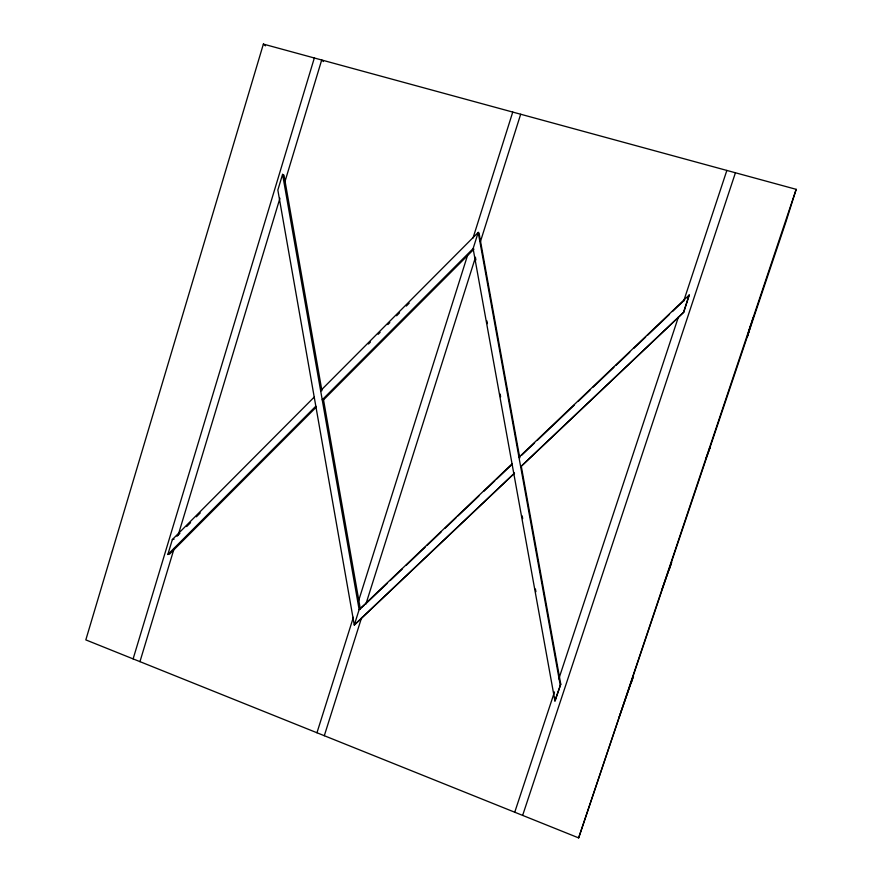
<?xml version="1.0" encoding="UTF-8"?>
<svg xmlns="http://www.w3.org/2000/svg" width="882" height="882" viewBox="0 0 882 882"><rect width="100%" height="100%" fill="white"/><g stroke="black" fill="none" stroke-linecap="round" stroke-linejoin="round"><path stroke-width="1.32" d="M750.406 325.91L747.252 336.946L753.217 317.553M263.376 44.1L85.819 639.891L578.647 837.9L785.983 221.702L796.181 189.332L263.376 44.1L265.493 45.831M133.116 658.898L314.334 57.992M316.164 407.23L169.587 554.083L167.845 554.502L172.354 539.552L314.224 397.087M282.571 174.349L277.841 190.038L354.277 625.051L514.471 473.193L354.277 625.051L359.139 609.627L282.571 174.349L283.982 175.143L321.919 390.726L320.629 390.66L478.22 232.396L479.036 233.024L519.774 457.923M139.951 661.643L174.151 548.417M178.131 535.253L279.936 198.23M284.71 182.431L321.698 59.998L323.418 61.542M316.958 732.766L353.384 617.279M358.357 601.535L467.625 255.107M473.006 238.052L512.751 112.069M324.3 735.709L361.664 617.455M365.821 604.324L475.431 257.456M480.403 241.69L520.678 114.241M514.735 812.223L554.48 691.973M558.802 678.897L678.467 316.836M683.66 301.148L726.856 170.435M560.213 685.06L478.22 232.396L473.105 248.614L554.943 700.992L560.765 684.167L521.251 466.049M683.671 311.787L689.217 295.007L683.804 312.162L520.678 466.798L683.804 312.162M554.943 700.992L560.765 684.167M522.64 815.398L735.434 172.773M578.647 837.9L796.181 189.332M631.115 683.164L633.474 676.108L619.241 716.967M669.229 569.518L671.632 562.352L662.206 588.856M705.92 458.53L710.385 446.854L708.687 450.305M176.984 536.267L179.895 533.345M186.675 526.532L190.556 522.651M196.366 516.808L200.247 512.916M368.478 344.024L370.418 342.073M378.18 334.289L380.12 332.338M387.871 324.554L389.811 322.603M396.602 315.789L399.513 312.867M406.304 306.054L409.215 303.132M167.845 554.502L315.822 406.216M512.045 463.888L359.139 609.627L364.31 605.217M689.217 295.007L518.958 457.295L519.641 457.174M366.306 603.321L387.231 583.377M390.219 580.532L402.17 569.133M406.161 565.34L425.08 547.292M427.075 545.396L441.022 532.1M445.013 528.307L455.972 517.855M457.956 515.959L478.882 496.026M483.865 491.274L494.824 480.833M496.82 478.926L511.758 464.682M521.626 455.277L534.525 442.985M537.502 440.151L574.226 405.158M578.195 401.365L590.102 390.02M593.079 387.187L613.916 367.32M615.901 365.435L629.792 352.194M633.761 348.401L645.679 337.056M647.664 335.16L669.493 314.356M672.47 311.522L684.377 300.167M172.354 539.552L174.085 539.178M475.409 257.312L475.894 260.014M486.919 320.949L487.404 323.65M500.149 394.056L500.634 396.768M522.199 515.915L522.684 518.616M535.429 589.022L535.914 591.734M555.021 697.331L555.517 700.043M323.352 398.851L360.33 609.01M473.105 248.614L322.228 399.8L323.529 399.866L473.932 249.187L473.105 248.614"/></g></svg>
